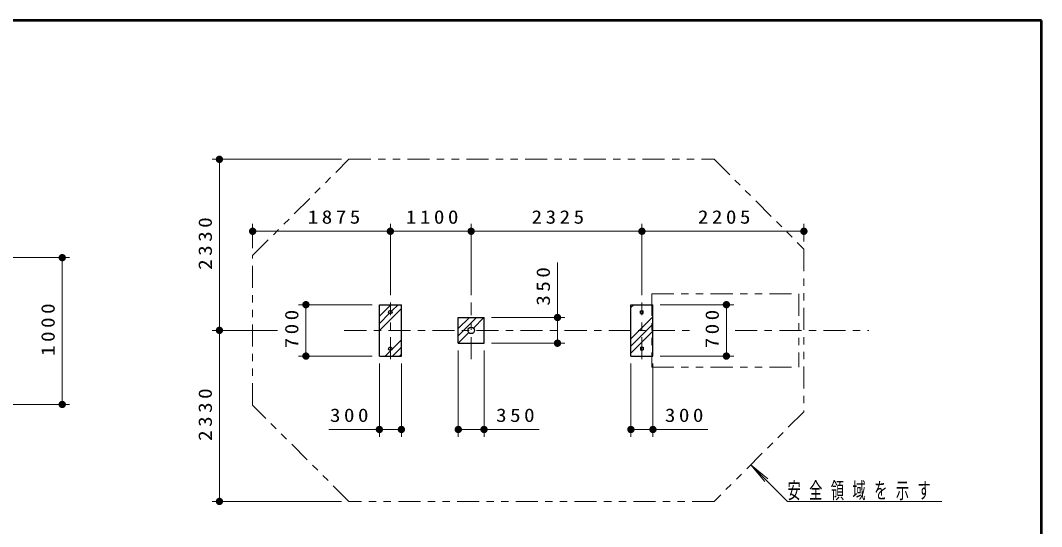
# Model space of a CAD drawing. Units: millimetres on the paper, scale 1:50, with parts at other scales. Extents: x -365 to 0, y 0 to 257.
# Drawn here: x -139 to 0, y 188.1 to 257 of the extents above; entities that cross this region are included whole.
import ezdxf

# ---------------------------------------------------------------- set-up
doc = ezdxf.new("R2010")
doc.units = ezdxf.units.MM
doc.linetypes.add('USER2', pattern=[6, 3, -1, 1, -1])
doc.linetypes.add('USER3', pattern=[8, 3, -1, 1, -1, 1, -1])
doc.layers.add('LY_1', color=7, linetype='Continuous', lineweight=13)
doc.layers.add('LY_2', color=7, linetype='Continuous', lineweight=13)
doc.styles.add('ＭＳ ゴシック', font='')
doc.styles.get('ＭＳ ゴシック').set_extended_font_data('MS Gothic')

# ---------------------------------------------------------------- blocks, each defined once
blk = doc.blocks.new('filled_dot')
at = {"color": 0, "linetype": 'Continuous', "lineweight": -2, "const_width": 1.25}
blk.add_lwpolyline([(-0.625, 0, 1), (0.625, 0, 1)], format="xyb", close=True, dxfattribs=at)

msp = doc.modelspace()

# ---------------------------------------------------------------- linework, layer by layer
at = {"layer": 'LY_1'}
for p, q in [((-95.319, 238.079), (-112.937, 238.079)), ((-111.937, 214.779), (-111.937, 238.079)), ((-107.413, 225.985), (-107.413, 229.279)), ((-107.413, 228.279), (-88.663, 228.279)), ((-88.663, 219.559), (-88.663, 229.279)), ((-88.663, 228.279), (-77.663, 228.279)), ((-77.663, 219.559), (-77.663, 229.279)), ((-77.663, 219.559), (-77.663, 229.279)), ((-77.663, 228.279), (-54.413, 228.279)), ((-54.413, 219.559), (-54.413, 229.279)), ((-54.413, 228.279), (-32.363, 228.279)), ((-32.363, 226.863), (-32.363, 229.279)), ((-142.341, 224.687), (-132.341, 224.687)), ((-133.341, 224.687), (-133.341, 204.687)), ((-65.913, 224.003), (-65.913, 213.029)), ((-91.163, 218.279), (-101.163, 218.279)), ((-100.163, 211.279), (-100.163, 218.279)), ((-90.163, 216.721), (-88.606, 218.279)), ((-90.163, 214.741), (-87.163, 217.741)), ((-90.163, 215.731), (-88.81, 217.085)), ((-88.469, 217.425), (-87.616, 218.279)), ((-55.913, 217.878), (-55.513, 218.279)), ((-51.913, 218.279), (-41.913, 218.279)), ((-42.913, 218.279), (-42.913, 211.279)), ((-79.413, 214.036), (-76.921, 216.529)), ((-79.413, 215.026), (-77.911, 216.529)), ((-77.357, 215.102), (-75.931, 216.529)), ((-74.913, 216.529), (-64.913, 216.529)), ((-55.913, 213.636), (-52.913, 216.636)), ((-55.913, 212.646), (-52.913, 215.646)), ((-104.021, 214.779), (-112.937, 214.779)), ((-111.937, 191.479), (-111.937, 214.779)), ((-79.413, 213.046), (-77.987, 214.472)), ((-55.913, 211.656), (-52.913, 214.656)), ((-88.424, 212.238), (-87.163, 213.499)), ((-74.913, 213.029), (-64.913, 213.029)), ((-89.383, 211.279), (-88.623, 212.039)), ((-88.393, 211.279), (-87.163, 212.509)), ((-87.403, 211.279), (-87.163, 211.519)), ((-79.413, 212.029), (-79.413, 200.279)), ((-75.913, 212.029), (-75.913, 200.279)), ((-91.163, 211.279), (-101.163, 211.279)), ((-90.163, 210.279), (-90.163, 200.279)), ((-87.163, 210.279), (-87.163, 200.279)), ((-55.913, 210.279), (-55.913, 200.279)), ((-52.913, 210.279), (-52.913, 200.279)), ((-51.913, 211.279), (-41.913, 211.279)), ((-142.341, 204.687), (-132.341, 204.687)), ((-87.163, 201.279), (-97.032, 201.279)), ((-68.413, 201.279), (-79.413, 201.279)), ((-45.43, 201.279), (-55.913, 201.279)), ((-39.589, 196.469), (-37.66, 194.171)), ((-39.589, 196.469), (-37.291, 194.541)), ((-34.598, 191.479), (-39.589, 196.469)), ((-95.319, 191.479), (-112.937, 191.479)), ((-34.598, 191.479), (-13.598, 191.479))]:
    msp.add_line(p, q, dxfattribs=at)
at = {"layer": 'LY_1', "linetype": 'USER3'}
for p, q in [((-53.055, 219.779), (-53.055, 209.779)), ((-53.055, 219.779), (-33.055, 219.779)), ((-33.055, 219.779), (-33.055, 209.779)), ((-53.055, 209.779), (-33.055, 209.779))]:
    msp.add_line(p, q, dxfattribs=at)
at = {"layer": 'LY_1', "linetype": 'USER2'}
for p, q in [((-88.663, 210.85), (-88.663, 218.559)), ((-77.663, 210.85), (-77.663, 218.559)), ((-54.413, 210.85), (-54.413, 218.559)), ((-94.936, 214.779), (-47.324, 214.779)), ((-41.705, 214.779), (-23.523, 214.779))]:
    msp.add_line(p, q, dxfattribs=at)
at = {"layer": 'LY_1', "lineweight": 25}
for p, q in [((-90.163, 218.279), (-87.163, 218.279)), ((-90.163, 211.279), (-90.163, 218.279)), ((-87.163, 211.279), (-87.163, 218.279)), ((-55.913, 211.279), (-55.913, 218.279)), ((-55.913, 218.279), (-52.913, 218.279)), ((-54.603, 217.064), (-54.603, 217.444)), ((-54.603, 217.444), (-54.223, 217.444)), ((-54.603, 217.064), (-54.223, 217.064)), ((-54.223, 217.064), (-54.223, 217.444)), ((-52.913, 211.279), (-52.913, 218.279)), ((-79.413, 216.529), (-75.913, 216.529)), ((-79.413, 213.029), (-79.413, 216.529)), ((-75.913, 213.029), (-75.913, 216.529)), ((-79.413, 213.029), (-75.913, 213.029)), ((-54.603, 212.494), (-54.603, 212.114)), ((-54.603, 212.494), (-54.223, 212.494)), ((-54.603, 212.114), (-54.223, 212.114)), ((-54.223, 212.494), (-54.223, 212.114)), ((-90.163, 211.279), (-87.163, 211.279)), ((-55.913, 211.279), (-52.913, 211.279))]:
    msp.add_line(p, q, dxfattribs=at)
at = {"layer": 'LY_1', "linetype": 'USER3'}
msp.add_lwpolyline([(-94.319, 191.479), (-107.413, 204.573), (-107.413, 224.985), (-94.319, 238.079), (-44.579, 238.079), (-32.363, 225.863), (-32.363, 203.694), (-44.579, 191.479)], close=True, dxfattribs=at)
at = {"layer": 'LY_1', "lineweight": 25}
for centre, radius in [((-88.663, 217.279), 0.243), ((-77.663, 214.779), 0.446), ((-88.663, 212.279), 0.243)]:
    msp.add_circle(centre, radius, dxfattribs=at)
at = {"layer": 'LY_2', "lineweight": 50}
for p, q in [((0, 257), (-365, 257)), ((0, 0), (0, 257))]:
    msp.add_line(p, q, dxfattribs=at)

# ---------------------------------------------------------------- block references
at = {"layer": 'LY_1', "xscale": 0.4, "yscale": 0.4}
for p, rotation in [((-111.937, 238.079), 270), ((-88.663, 228.279), 180), ((-77.663, 228.279), 180), ((-54.413, 228.279), 180), ((-32.363, 228.279), 180), ((-133.341, 224.687), 270), ((-100.163, 218.279), 270), ((-42.913, 218.279), 270), ((-65.913, 216.529), 270), ((-111.937, 214.779), 270), ((-111.937, 214.779), 90), ((-65.913, 213.029), 90), ((-100.163, 211.279), 90), ((-42.913, 211.279), 90), ((-133.341, 204.687), 90), ((-87.163, 201.279), 180), ((-75.913, 201.279), 180), ((-52.913, 201.279), 180), ((-111.937, 191.479), 90)]:
    msp.add_blockref('filled_dot', p, dxfattribs=dict(at, rotation=rotation))
for p in [(-107.413, 228.279), (-88.663, 228.279), (-77.663, 228.279), (-54.413, 228.279), (-90.163, 201.279), (-79.413, 201.279), (-55.913, 201.279)]:
    msp.add_blockref('filled_dot', p, dxfattribs=at)

# ---------------------------------------------------------------- texts
at = {"layer": 'LY_1', "style": 'ＭＳ ゴシック'}
for s, insert, char_height, attachment_point in [('\\T1.33;\\W1.15;1875', (-96.102, 229.279), 1.833, 8), ('\\T1.33;\\W1.15;1100', (-82.74, 229.279), 1.833, 8), ('\\T1.33;\\W1.15;2325', (-65.622, 229.279), 1.833, 8), ('\\T1.33;\\W1.15;2205', (-42.979, 229.279), 1.833, 8), ('\\T1.33;\\W1.15;300', (-94.032, 202.279), 1.833, 8), ('\\T1.33;\\W1.15;350', (-71.413, 202.279), 1.833, 8), ('\\T1.33;\\W1.15;300', (-48.43, 202.279), 1.833, 8), ('\\T1.64;\\W0.6;安全領域を示す', (-34.598, 191.629), 2.199, 7)]:
    msp.add_mtext(s, dxfattribs=dict(at, insert=insert, char_height=char_height, attachment_point=attachment_point))
at = {"layer": 'LY_1', "char_height": 1.833, "attachment_point": 8, "rotation": 90, "style": 'ＭＳ ゴシック'}
for s, insert in [('\\T1.33;\\W1.15;2330', (-112.937, 226.838)), ('\\T1.33;\\W1.15;350', (-66.913, 221.003)), ('\\T1.33;\\W1.15;1000', (-134.341, 215.108)), ('\\T1.33;\\W1.15;700', (-101.163, 215.195)), ('\\T1.33;\\W1.15;700', (-43.913, 215.195)), ('\\T1.33;\\W1.15;2330', (-112.937, 203.538))]:
    msp.add_mtext(s, dxfattribs=dict(at, insert=insert))

doc.saveas('drawing.dxf')
